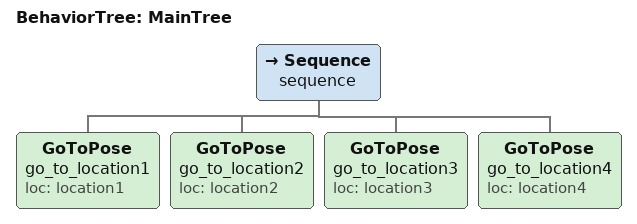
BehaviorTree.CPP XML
<!-- Behavior tree that sequentialy navigates locations  -->
<root BTCPP_format="4">
    <BehaviorTree ID="MainTree">
        <Sequence name="sequence">
            <GoToPose name="go_to_location1" loc="location1"/>
            <GoToPose name="go_to_location2" loc="location2"/>
            <GoToPose name="go_to_location3" loc="location3"/>
            <GoToPose name="go_to_location4" loc="location4"/>
        </Sequence>
    </BehaviorTree>
</root>
